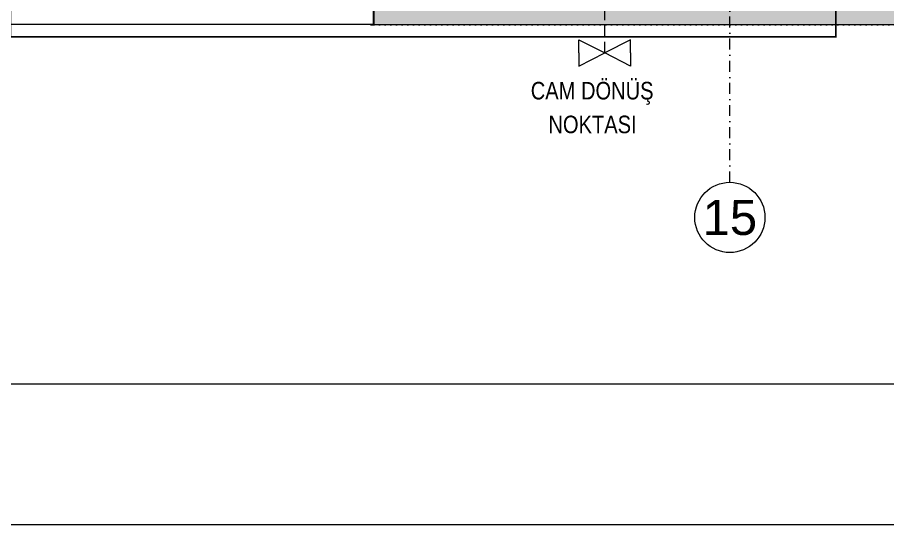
# Model space of a CAD drawing. Extents: x -2598 to 23780, y 0 to 8114.
# Drawn here: x 1516.4 to 2012.4, y 0 to 289 of the extents above; entities that cross this region are included whole.
import ezdxf
from ezdxf.enums import TextEntityAlignment as Align

# ---------------------------------------------------------------- set-up
doc = ezdxf.new("R2010")
doc.units = 0
doc.header["$LTSCALE"] = 25
doc.header["$MEASUREMENT"] = 0
for name, pattern in [('DASHDOT2', [0.5, 0.25, -0.125, 0, -0.125]), ('DASHED2', [0.375, 0.25, -0.125]), ('DOT2', [0.125, 0, -0.125]), ('HIDDEN2', [4.7625, 3.175, -1.5875])]:
    doc.linetypes.add(name, pattern=pattern)
doc.layers.get('0').update_dxf_attribs({"color": 9, "lineweight": 9})
for name, color, linetype, lineweight in [('06D', 9, 'Continuous', 9), ('09', 9, 'Continuous', 9), ('10', 9, 'Continuous', 9), ('20', 9, 'DOT2', 9), ('21', 9, 'Continuous', 9), ('24', 9, 'DASHDOT2', 9), ('40A', 9, 'Continuous', 9)]:
    doc.layers.add(name, color=color, linetype=linetype, lineweight=lineweight)
doc.styles.add('Arial', font='arial.ttf', dxfattribs={"height": 2.5})
doc.styles.add('MuuM_TEXT-STANDART', font='ARIALN.TTF')

# ---------------------------------------------------------------- blocks, each defined once
blk = doc.blocks.new('0_aks')
at = {"linetype": 'Continuous'}
blk.add_circle((0, 0), 2, dxfattribs=at)
at = {"style": 'Arial'}
blk.add_attdef('AKS', text='', height=2, dxfattribs=at).set_placement((0, 0), align=Align.MIDDLE_CENTER)
blk = doc.blocks.new('P-AKS_AUDI')
at = {"layer": '24'}
blk.add_lwpolyline([(-2800, -2590), (-2800, -2440)], dxfattribs=at)
at = {"layer": '24', "xscale": 10, "yscale": 10, "zscale": 10}
blk.add_blockref('0_aks', (-2800, -2610), dxfattribs=at).add_auto_attribs({'AKS': '15'})
blk = doc.blocks.new('p-cam dönüş noktası')
at = {"layer": '21', "elevation": 0}
for points in [[(-26.5, 56.83), (-34.04, 56.83), (-26.5, 42.14)], [(-26.5, 56.83), (-18.95, 56.83), (-26.5, 42.14)], [(-26.5, 27.45), (-34.04, 27.45), (-26.5, 42.14)], [(-26.5, 27.45), (-18.95, 27.45), (-26.5, 42.14)]]:
    blk.add_lwpolyline(points, dxfattribs=at)
at = {"layer": '21', "linetype": 'DASHED2', "elevation": 0}
blk.add_lwpolyline([(-26.5, 42.14), (-84.7, 42.14)], dxfattribs=at)
at = {"layer": '21', "style": 'MuuM_TEXT-STANDART'}
for s, p in [('CAM DÖNÜŞ ', (0, 0)), ('NOKTASI', (19.23, 10.07))]:
    blk.add_text(s, height=10, rotation=90, dxfattribs=at).set_placement(p)
blk = doc.blocks.new('p-zemin kat')
at = {"layer": '09'}
h = blk.add_hatch(dxfattribs=at)
h.set_pattern_fill('SQUARE', color=252, scale=20, style=0)
h.paths.add_polyline_path([(1719.56, 285), (3319.5, 285), (3319.5, 320), (1719.67, 320)])
at = {"layer": '06D'}
blk.add_lwpolyline([(1719.26, 285), (1122.5, 285), (1122.5, 1420)], dxfattribs=at)
blk.add_lwpolyline([(1719.56, 285), (3319.5, 285), (3319.5, 320), (1719.67, 320)], close=True, dxfattribs=at)
at = {"layer": '10'}
blk.add_lwpolyline([(1717.67, 284.7), (1719.56, 284.7), (1719.56, 320.39), (1719.26, 320.39), (1719.26, 285), (1717.67, 285)], close=True, dxfattribs=at)
at = {"layer": '20'}
blk.add_lwpolyline([(1719.56, 284.7), (4822.79, 284.7), (4822.79, 2034.32)], dxfattribs=at)
at = {"rotation": 270}
blk.add_blockref('p-cam dönüş noktası', (1809.02, 242.22), dxfattribs=at)
at = {"layer": '24'}
blk.add_blockref('P-AKS_AUDI', (4722.5, 2785), dxfattribs=at)

msp = doc.modelspace()

# ---------------------------------------------------------------- linework, layer by layer
at = {"layer": '21', "linetype": 'HIDDEN2', "ltscale": 0.1, "const_width": 1}
msp.add_lwpolyline([(1512.47, 758.11), (1982.9, 758.11), (1982.9, 277.94), (1512.47, 277.94)], close=True, dxfattribs=at)
at = {"layer": '40A'}
for points in [[(5945, 4205), (0, 4205), (0, 0), (5945, 0)], [(5405.06, 80), (80, 80), (80, 4125), (5405.06, 4125)]]:
    msp.add_lwpolyline(points, close=True, dxfattribs=at)

# ---------------------------------------------------------------- block references
at = {"layer": '10'}
msp.add_blockref('p-zemin kat', (0, 0), dxfattribs=at)

doc.saveas('drawing.dxf')
